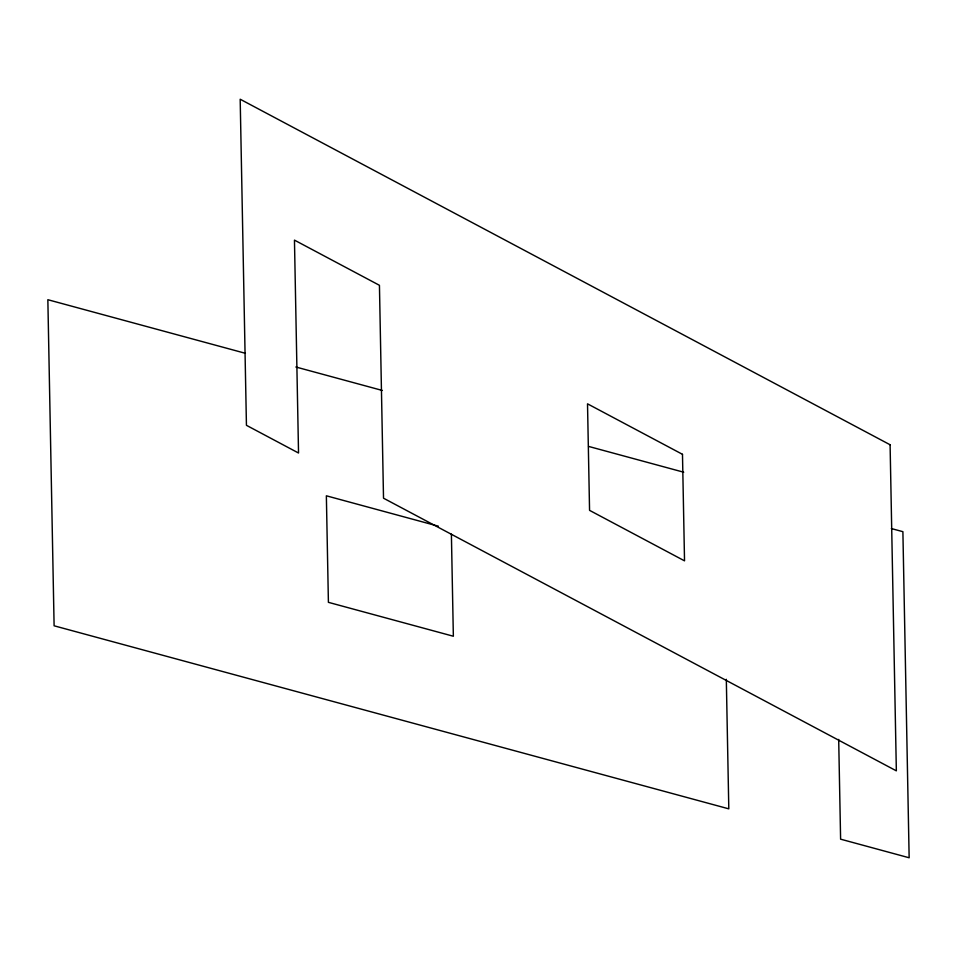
<?xml version="1.0" encoding="UTF-8"?>
<svg xmlns="http://www.w3.org/2000/svg" width="957" height="957" viewBox="0 0 957 957"><rect width="100%" height="100%" fill="white"/><g stroke="black" fill="none" stroke-linecap="round" stroke-linejoin="round"><path stroke-width="1.44" d="M245.387 353.3L47.85 299.708L54.106 625.794L728.803 808.844L726.315 679.314M295.857 366.998L382.369 390.468M588.555 446.405L683.717 472.22M891.35 528.551L902.894 531.685L909.15 857.771L840.605 839.169L838.691 739.426M438.378 526.194L326.361 495.798L328.407 602.336L453.355 636.238L451.393 534.138M890.094 444.766L240.183 99.229L246.439 425.315L298.536 453.02L294.457 240.123L379.439 285.306L383.518 498.202L896.35 770.852L890.094 444.766M682.485 454.324L587.514 403.83L589.56 510.356L684.53 560.85L682.485 454.324"/></g></svg>
